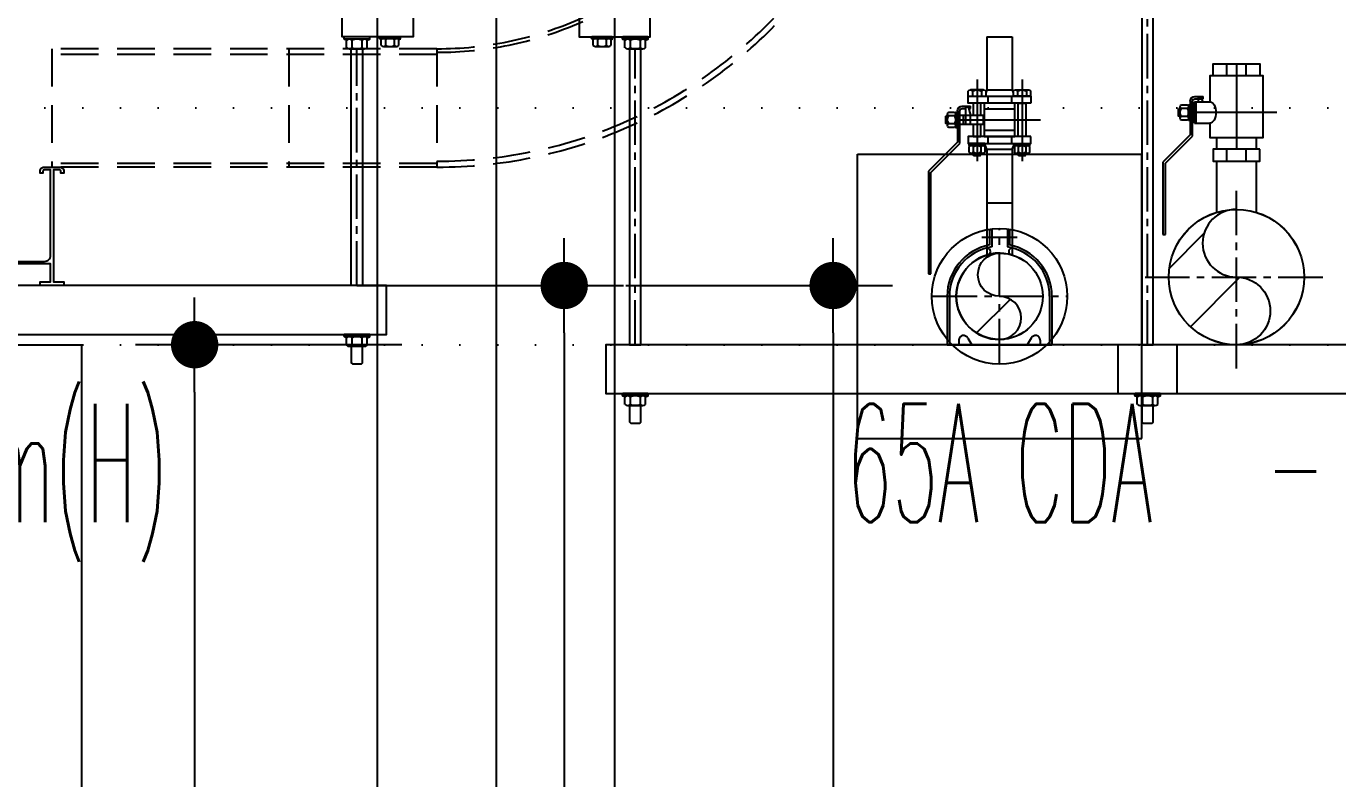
# Model space of a CAD drawing. Header units: millimetres. Extents: x -192235 to 515711, y 45168 to 947868.
# Drawn here: x 114603 to 115711, y 465183 to 465819 of the extents above; entities that cross this region are included whole.
import ezdxf
from ezdxf.enums import TextEntityAlignment as Align

# ---------------------------------------------------------------- set-up
doc = ezdxf.new("R2010")
doc.units = ezdxf.units.MM
doc.header["$LTSCALE"] = 1000
doc.header["$PDMODE"] = 1
for name, pattern in [('CENTER2', [1.125, 0.75, -0.125, 0.125, -0.125]), ('DOT2', [3.175, 0, -3.175]), ('HIDDEN2', [4.7625, 3.175, -1.5875]), ('TPH12-SEC-@20-1$0$CENTERK5', [6.916, 6.667, -0.083, 0.083, -0.083])]:
    doc.linetypes.add(name, pattern=pattern)
for name, color, linetype in [('0-LEVEL LINE', 4, 'DOT2'), ('BG-CDA', 20, 'Continuous'), ('e-eq-SWB', 130, 'Continuous'), ('E-POWER-CABL', 80, 'Continuous'), ('Hook-up', 130, 'HIDDEN2'), ('M-DIM', 1, 'Continuous'), ('M-TXT', 3, 'Continuous'), ('MPPIPE', 100, 'Continuous'), ('SM-SEC-Cm$0$SUPPORT', 2, 'Continuous'), ('SUPPORT', 2, 'Continuous'), ('TPH12-SEC-@20-1$0$H-SIN', 252, 'TPH12-SEC-@20-1$0$CENTERK5'), ('TPH12-SEC-@20-1$0$STEEL3', 252, 'Continuous')]:
    doc.layers.add(name, color=color, linetype=linetype)
doc.styles.add('aa-txt', font='simplex.shx', dxfattribs={"width": 0.7, "bigfont": 'chineset.shx'})
doc.dimstyles.new('50-DIM', dxfattribs={"dimscale": 50, "dimtxt": 2, "dimasz": 0.8, "dimexe": 1, "dimexo": 1, "dimgap": 0.5, "dimtad": 1, "dimdec": 0, "dimdsep": 46, "dimtxsty": 'aa-txt', "dimblk": 'DOT', "dimcen": 5, "dimclrd": 256, "dimclre": 256, "dimclrt": 256, "dimadec": 0, "dimazin": 0, "dimtfac": 1, "dimtdec": 0, "dimtix": 1, "dimtmove": 2, "dimatfit": 3, "dimldrblk": 'DOT', "dimfxl": 1, "dimtolj": 1, "dimtzin": 0, "dimarcsym": 0})

# ---------------------------------------------------------------- blocks, each defined once
blk = doc.blocks.new('TPH12-SEC-@20-1')
at = {"layer": 'TPH12-SEC-@20-1$0$H-SIN'}
blk.add_line((115000, 484000), (115000, 447500), dxfattribs=at)
at = {"layer": 'TPH12-SEC-@20-1$0$STEEL3'}
blk.add_lwpolyline([(115100, 463950), (114900, 463950), (114900, 466250), (115100, 466250)], close=True, dxfattribs=at)
blk = doc.blocks.new('DOT')
at = {"color": 0}
blk.add_line((-1, 0), (1, 0), dxfattribs=at)
at = {"color": 3, "const_width": 0.5}
blk.add_lwpolyline([(-0.25, 0, 1), (0.25, 0, 1)], format="xyb", close=True, dxfattribs=at)
blk = doc.blocks.new('*D210')
at = {"layer": 'DEFPOINTS', "color": 0, "transparency": 16777216}
for p in [(114970.5, 465550), (114745.5, 463950), (114970.5, 463950)]:
    blk.add_point(p, dxfattribs=at)
at = {"layer": 'M-DIM', "lineweight": -2, "transparency": 16777216}
for p, q in [((114920.5, 465550), (114695.5, 465550)), ((114745.5, 465510), (114745.5, 463990)), ((114920.5, 463950), (114695.5, 463950))]:
    blk.add_line(p, q, dxfattribs=at)
at = {"layer": 'M-DIM', "lineweight": -2, "transparency": 16777216, "xscale": 40, "yscale": 40, "zscale": 40}
for p, rotation in [((114745.5, 465550), 90), ((114745.5, 463950), 270)]:
    blk.add_blockref('DOT', p, dxfattribs=dict(at, rotation=rotation))
at = {"layer": 'M-DIM', "transparency": 16777216, "insert": (114670.5, 464750), "char_height": 100, "attachment_point": 5, "rotation": 90, "style": 'aa-txt'}
blk.add_mtext('\\A1;1600', dxfattribs=at)
blk = doc.blocks.new('_Dot')
at = {"color": 0, "linetype": 'ByBlock', "lineweight": -2}
blk.add_line((-0.5, 0), (-1, 0), dxfattribs=at)
at = {"color": 0, "linetype": 'ByBlock', "const_width": 0.5}
blk.add_lwpolyline([(-0.25, 0, 1), (0.25, 0, 1)], format="xyb", close=True, dxfattribs=at)
blk = doc.blocks.new('BG-65A')
for p, q in [((1.5, 9.06), (-1.5, 9.06)), ((-0.66, 9.7), (-0.85, 9.7)), ((-0.85, 9.7), (-0.85, 8.42)), ((-0.66, 9.7), (-0.66, 8.26)), ((0.85, 9.7), (0.66, 9.7)), ((0.66, 9.7), (0.66, 8.26)), ((0.85, 9.7), (0.85, 8.42)), ((-4.42, 4.09), (-4.42, 0)), ((-4.23, 4.09), (-4.23, 0)), ((4.23, 4.09), (4.23, 0)), ((4.42, 4.09), (4.42, 0)), ((-4.42, 0), (4.42, 0)), ((-3.44, 0.38), (-3.44, 0)), ((-2.68, 0.55), (-2.33, 0)), ((2.68, 0.55), (2.33, 0)), ((3.44, 0.38), (3.44, 0))]:
    blk.add_line(p, q)
blk.add_circle((0, 4.09), 3.65)
for centre, radius, start, end in [((0, 4.09), 4.42, 101.1352, 180), ((0, 4.09), 4.23, 99.0153, 180), ((-1.07, 7.87), 0.294, 299.8049, 104.8049), ((0, 4.09), 4.23, 0, 80.9847), ((1.07, 7.87), 0.294, 75.1951, 240.1951), ((0, 4.09), 4.42, 0, 78.8648), ((-3.04, 0.38), 0.395, 24.671, 180), ((3.04, 0.38), 0.395, 0, 155.329)]:
    blk.add_arc(centre, radius, start, end)
blk = doc.blocks.new('KuzeTee-Side-65Ax15A')
for p, q in [((-10.7, 79), (10.7, 79)), ((-10.7, 79), (-10.7, 34.9)), ((10.7, 79), (10.7, 34.9))]:
    blk.add_line(p, q)
blk.add_circle((0, 0), 36.5)
blk = doc.blocks.new('S-4500-100A')
for p, q in [((-120, 120), (120, 120)), ((-120, -120), (-120, 120)), ((120, -120), (120, 120)), ((-120, -120), (120, -120))]:
    blk.add_line(p, q)
blk.add_circle((0, 0), 57.2)
blk = doc.blocks.new('SS-BV-15A-f')
for p, q in [((-5.11, 3.55), (-2.66, 6)), ((-2.57, 5.8), (-5.02, 3.35)), ((-2.66, 6), (5.99, 6)), ((5.99, 5.8), (-2.57, 5.8)), ((5.99, 6), (5.99, 5.8)), ((-7.76, 3.55), (-5.11, 3.55)), ((-5.02, 3.35), (-7.76, 3.35)), ((-9.01, 2.64), (-9.01, 1.14)), ((-8.16, 3.15), (-8.16, 2.45)), ((-7.96, 2.45), (-8.16, 2.45)), ((-7.96, 3.15), (-7.96, 2.85)), ((-7.96, 2.61), (-7.96, 2.45)), ((-6.61, 3.05), (-7.41, 3.05)), ((-6.61, 2.85), (-7.41, 2.85)), ((-6.61, 2.45), (-7.41, 2.45)), ((-9.51, 1.07), (-9.3, 1.15)), ((-7.91, -1.3), (-7.91, 1.3)), ((-6.11, -1.3), (-6.11, 1.3)), ((-4.51, 1.07), (-4.97, 1.25)), ((-14.02, 1.07), (-9.51, 1.07)), ((-14.02, 1.07), (-14.02, -1.07)), ((-9.51, -1.07), (-9.51, 1.07)), ((-9.01, 1), (-8.41, 1)), ((-5.61, 1), (-5.01, 1)), ((-4.51, 1.07), (0, 1.07)), ((-4.51, -1.07), (-4.51, 1.07)), ((0, 1.07), (0, -1.07)), ((-14.02, -1.07), (-9.51, -1.07)), ((-9.51, -1.07), (-9.3, -1.15)), ((-9.01, -1), (-8.41, -1)), ((-5.61, -1), (-5.01, -1)), ((-4.51, -1.07), (-4.97, -1.25)), ((-4.51, -1.07), (0, -1.07)), ((-9.01, -2.65), (-9.01, -1.15))]:
    blk.add_line(p, q)
at = {"color": 0}
for p, q in [((-7.3, 4.57), (-7.33, 4.54)), ((-7.33, 4.39), (-7.33, 4.54)), ((-6.69, 4.54), (-7.33, 4.54)), ((-7.3, 4.57), (-6.72, 4.57)), ((-6.72, 4.57), (-6.69, 4.54)), ((-6.69, 4.39), (-6.69, 4.54)), ((-7.66, 4.29), (-7.66, 3.81)), ((-7.66, 3.71), (-6.36, 3.71)), ((-7.66, 3.71), (-7.66, 3.55)), ((-6.36, 3.55), (-7.66, 3.55)), ((-6.52, 4.39), (-7.5, 4.39)), ((-7.5, 3.71), (-6.52, 3.71)), ((-7.34, 3.81), (-7.34, 4.29)), ((-6.68, 3.81), (-6.68, 4.29)), ((-6.36, 3.81), (-6.36, 4.29)), ((-6.36, 3.71), (-6.36, 3.55)), ((-9.54, 1.34), (-9.54, 2.46)), ((-9.01, 2.65), (-9.44, 2.65)), ((-9.44, 2.27), (-9.01, 2.27)), ((-5.01, 1.25), (-5.01, 2.55)), ((-4.85, 2.55), (-5.01, 2.55)), ((-4.85, 2.55), (-4.85, 1.25)), ((-4.85, 2.39), (-4.85, 1.41)), ((-4.27, 2.55), (-4.75, 2.55)), ((-4.75, 2.23), (-4.27, 2.23)), ((-4.17, 1.41), (-4.17, 2.39)), ((-4.17, 2.22), (-4.02, 2.22)), ((-3.99, 2.19), (-4.02, 2.22)), ((-4.02, 1.58), (-4.02, 2.22)), ((-9.44, 1.52), (-9.01, 1.52)), ((-9.44, 1.15), (-9.01, 1.15)), ((-4.85, 1.25), (-5.01, 1.25)), ((-4.75, 1.57), (-4.27, 1.57)), ((-4.75, 1.25), (-4.27, 1.25)), ((-4.17, 1.58), (-4.02, 1.58)), ((-3.99, 1.61), (-4.02, 1.58)), ((-3.99, 2.19), (-3.99, 1.61)), ((-9.54, -1.34), (-9.54, -2.46)), ((-9.44, -1.15), (-9.01, -1.15)), ((-9.44, -1.52), (-9.01, -1.52)), ((-5.01, -1.25), (-5.01, -2.55)), ((-4.85, -1.25), (-5.01, -1.25)), ((-4.85, -2.55), (-4.85, -1.25)), ((-4.85, -2.39), (-4.85, -1.41)), ((-4.75, -1.25), (-4.27, -1.25)), ((-4.75, -1.57), (-4.27, -1.57)), ((-4.17, -1.41), (-4.17, -2.39)), ((-4.17, -1.58), (-4.02, -1.58)), ((-3.99, -1.61), (-4.02, -1.58)), ((-4.02, -2.22), (-4.02, -1.58)), ((-3.99, -2.19), (-4.02, -2.22)), ((-3.99, -1.61), (-3.99, -2.19)), ((-9.44, -2.27), (-9.01, -2.27)), ((-9.01, -2.65), (-9.44, -2.65)), ((-4.85, -2.55), (-5.01, -2.55)), ((-4.75, -2.23), (-4.27, -2.23)), ((-4.27, -2.55), (-4.75, -2.55)), ((-4.17, -2.22), (-4.02, -2.22))]:
    blk.add_line(p, q, dxfattribs=at)
for points in [[(-7.41, 3.35), (-7.41, 1.38), (-6.61, 1.38), (-6.61, 3.35)], [(-7.41, 1.58), (-8.41, 1.58), (-8.41, 2.22), (-7.41, 2.22)], [(-7.41, 2.85), (-8.11, 2.85), (-8.11, 2.65), (-7.41, 2.45)], [(-6.61, 2.22), (-5.61, 2.22), (-5.61, 1.58), (-6.61, 1.58)]]:
    blk.add_lwpolyline(points)
for points in [[(-8.41, -2.65), (-8.41, 2.65), (-9.01, 2.65), (-9.01, -2.65)], [(-5.61, -2.65), (-5.61, 2.65), (-5.01, 2.65), (-5.01, -2.65)], [(-8.41, 1.3), (-5.61, 1.3), (-5.61, -1.3), (-8.41, -1.3)], [(-5.61, -2.22), (-5.61, -1.58), (-8.41, -1.58), (-8.41, -2.22)]]:
    blk.add_lwpolyline(points, close=True)
for radius in [0.4, 0.2]:
    blk.add_arc((-7.76, 3.15), radius, 90, 180)
for centre, radius, start, end in [((-7.5, 4.21), 0.182, 26.7762, 153.2238), ((-7.5, 3.89), 0.182, 206.7762, 333.2238), ((-7.01, 3.81), 0.578, 55.7945, 124.2055), ((-7.01, 4.29), 0.578, 235.7945, 304.2055), ((-6.52, 4.21), 0.182, 26.7762, 153.2238), ((-6.52, 3.89), 0.182, 206.7762, 333.2238), ((-9.31, 2.46), 0.226, 123.855, 236.145), ((-8.79, 1.9), 0.753, 150.1372, 209.8628), ((-4.67, 2.39), 0.182, 116.7762, 243.2238), ((-4.27, 1.9), 0.578, 145.7945, 214.2055), ((-4.35, 2.39), 0.182, 296.7762, 63.2238), ((-4.75, 1.9), 0.578, 325.7945, 34.2055), ((-9.31, 1.34), 0.226, 123.855, 236.145), ((-4.67, 1.41), 0.182, 116.7762, 243.2238), ((-4.35, 1.41), 0.182, 296.7762, 63.2238), ((-9.31, -1.34), 0.226, 123.855, 236.145), ((-8.79, -1.9), 0.753, 150.1372, 209.8628), ((-4.67, -1.41), 0.182, 116.7762, 243.2238), ((-4.27, -1.9), 0.578, 145.7945, 214.2055), ((-4.35, -1.41), 0.182, 296.7762, 63.2238), ((-4.75, -1.9), 0.578, 325.7945, 34.2055), ((-9.31, -2.46), 0.226, 123.855, 236.145), ((-4.67, -2.39), 0.182, 116.7762, 243.2238), ((-4.35, -2.39), 0.182, 296.7762, 63.2238)]:
    blk.add_arc(centre, radius, start, end, dxfattribs=at)
at = {"layer": 'MPPIPE', "color": 1, "linetype": 'CENTER2', "ltscale": 0.01}
for p, q in [((-7.01, 3.45), (-7.01, -3.45)), ((-10.41, 1.9), (-3.51, 1.9)), ((-10.41, -1.9), (-3.51, -1.9))]:
    blk.add_line(p, q, dxfattribs=at)
blk = doc.blocks.new('SWB-L20-l')
at = {"layer": 'e-eq-SWB'}
blk.add_lwpolyline([(0, 1600), (900, 1600), (900, 0), (0, 0)], close=True, dxfattribs=at)
blk = doc.blocks.new('Nut-M10')
for p, q in [((-10.9, 1.5), (-10.9, 0.5)), ((-8.7, 2.8), (-10.6, 2)), ((-10.4, 2), (10.4, 2)), ((-10.4, 0), (10.4, 0)), ((-8.7, 9.2), (-8.7, 2.8)), ((6.5, 10), (-6.5, 10)), ((-4.3, 9.2), (-4.3, 2.8)), ((4.3, 2.8), (4.3, 9.2)), ((8.7, 9.2), (8.7, 2.8)), ((8.7, 2.8), (10.6, 2)), ((10.9, 1.5), (10.9, 0.5))]:
    blk.add_line(p, q)
for centre, radius, start, end in [((-10.4, 1.5), 0.5, 90, 180), ((-10.4, 0.5), 0.5, 180, 270), ((-6.5, 6.7), 3.33, 49.441, 130.559), ((-6.5, 5.3), 3.33, 229.441, 310.559), ((0, -2.1), 12.1, 69.065, 110.935), ((0, 14.1), 12.1, 249.065, 290.935), ((6.5, 6.7), 3.33, 49.441, 130.559), ((6.5, 5.3), 3.33, 229.441, 310.559), ((10.4, 1.5), 0.5, 0, 90), ((10.4, 0.5), 0.5, 270, 0)]:
    blk.add_arc(centre, radius, start, end)
blk = doc.blocks.new('Nut-M8')
for p, q in [((-8.9, 1.2), (-8.9, 0.4)), ((-7.5, 2.2), (-8.7, 1.5)), ((-8.5, 1.6), (8.6, 1.6)), ((-8.5, 0), (8.6, 0)), ((-7.5, 7.3), (-7.5, 2.2)), ((5.6, 8), (-5.6, 8)), ((-3.8, 7.3), (-3.8, 2.2)), ((3.8, 2.2), (3.8, 7.3)), ((7.5, 7.3), (7.5, 2.2)), ((7.5, 2.2), (8.7, 1.5)), ((9, 1.2), (9, 0.4))]:
    blk.add_line(p, q)
for centre, radius, start, end in [((-8.5, 1.2), 0.4, 90, 180), ((-8.5, 0.4), 0.4, 180, 270), ((-5.6, 5), 3.03, 51.7868, 128.2132), ((-5.6, 4.6), 3.03, 231.7868, 308.2132), ((0, -3.2), 11.2, 70.3471, 109.6529), ((0, 12.8), 11.2, 250.3471, 289.6529), ((5.6, 5), 3.03, 51.7868, 128.2132), ((5.6, 4.6), 3.03, 231.7868, 308.2132), ((8.6, 1.2), 0.4, 0, 90), ((8.6, 0.4), 0.4, 270, 0)]:
    blk.add_arc(centre, radius, start, end)
blk = doc.blocks.new('HG-S-l')
blk.add_lwpolyline([(-1.63, 5), (-1.73, 4.9), (-1.73, 4), (-0.77, 4), (-0.77, 4.9), (-0.87, 5)], close=True)
blk.add_lwpolyline([(0.5, 0.3), (0, 0.3), (0, -3.5), (3.5, -3.5), (3.5, -5.3), (-2.5, -5.3), (-2.5, 3), (3.5, 3), (3.5, 0.3), (0.5, 0.3), (0.5, 0), (3.5, 0), (3.5, 0.3)])
at = {"xscale": 0.1, "yscale": 0.1, "zscale": 0.1}
for name, p in [('Nut-M10', (-1.25, 3)), ('Nut-M8', (2.1, 3))]:
    blk.add_blockref(name, p, dxfattribs=at)
at = {"xscale": 0.1, "yscale": 0.1, "zscale": 0.1, "rotation": 180}
for name, p in [('Nut-M10', (-1.25, -5.3)), ('Nut-M8', (1.55, -5.3))]:
    blk.add_blockref(name, p, dxfattribs=at)
blk = doc.blocks.new('*D228')
at = {"layer": 'DEFPOINTS', "color": 0, "transparency": 16777216}
for p in [(114832.5, 465600), (114832.5, 463950), (115057.5, 463950)]:
    blk.add_point(p, dxfattribs=at)
at = {"layer": 'M-DIM', "lineweight": -2, "transparency": 16777216}
for p, q in [((114882.5, 465600), (115107.5, 465600)), ((115057.5, 465560), (115057.5, 463990)), ((114882.5, 463950), (115107.5, 463950))]:
    blk.add_line(p, q, dxfattribs=at)
at = {"layer": 'M-DIM', "lineweight": -2, "transparency": 16777216, "xscale": 40, "yscale": 40, "zscale": 40}
for p, rotation in [((115057.5, 465600), 90), ((115057.5, 463950), 270)]:
    blk.add_blockref('DOT', p, dxfattribs=dict(at, rotation=rotation))
at = {"layer": 'M-DIM', "transparency": 16777216, "insert": (114982.5, 464775), "char_height": 100, "attachment_point": 5, "rotation": 90, "style": 'aa-txt'}
blk.add_mtext('\\A1;1650', dxfattribs=at)
blk = doc.blocks.new('HG-S-r')
blk.add_lwpolyline([(0.87, 5), (0.77, 4.9), (0.77, 4), (1.73, 4), (1.73, 4.9), (1.63, 5)], close=True)
blk.add_lwpolyline([(-0.5, 0.3), (0, 0.3), (0, -3.5), (-3.5, -3.5), (-3.5, -5.3), (2.5, -5.3), (2.5, 3), (-3.5, 3), (-3.5, 0.3), (-0.5, 0.3), (-0.5, 0), (-3.5, 0), (-3.5, 0.3)])
at = {"xscale": 0.1, "yscale": 0.1, "zscale": 0.1}
for name, p in [('Nut-M8', (-2.1, 3)), ('Nut-M10', (1.25, 3))]:
    blk.add_blockref(name, p, dxfattribs=at)
at = {"xscale": 0.1, "yscale": 0.1, "zscale": 0.1, "rotation": 180}
for name, p in [('Nut-M8', (-1.55, -5.3)), ('Nut-M10', (1.25, -5.3))]:
    blk.add_blockref(name, p, dxfattribs=at)
blk = doc.blocks.new('KuzeTee-Side-100Ax25A')
for p, q in [((-16.7, 98), (16.7, 98)), ((-16.7, 98), (-16.7, 54.7)), ((16.7, 98), (16.7, 54.7))]:
    blk.add_line(p, q)
blk.add_circle((0, 0), 57.2)
blk = doc.blocks.new('BV-25A-f')
for p, q in [((-2.2, 3.9), (0.1, 6.2)), ((0.19, 6), (-2.11, 3.7)), ((0.1, 6.2), (6.2, 6.2)), ((6.2, 6), (0.19, 6)), ((6.2, 6.2), (6.2, 6)), ((-5.45, 3.5), (-5.45, 2.8)), ((-5.25, 3.5), (-5.25, 2.8)), ((-5.05, 3.9), (-2.2, 3.9)), ((-2.11, 3.7), (-5.05, 3.7)), ((-3.2, 3.55), (-5, 3.55)), ((-5, 3.55), (-5, 2.25)), ((-3.2, 3.4), (-5, 3.4)), ((-4.5, 3.7), (-4.5, 3.55)), ((-3.7, 3.7), (-3.7, 3.55)), ((-3.2, 3.55), (-3.2, 2.25)), ((-5.25, 2.8), (-5.45, 2.8)), ((-5, 3.2), (-5.4, 3.2)), ((-5.4, 3), (-5.4, 3.2)), ((-5, 2.8), (-5.4, 3)), ((-2, 1.67), (-1, 1.67)), ((-7.2, 0.82), (-8.2, 0.82)), ((0, 0.82), (-1, 0.82)), ((-7.2, -0.82), (-8.2, -0.82)), ((0, -0.82), (-1, -0.82)), ((-2, -1.67), (-1, -1.67))]:
    blk.add_line(p, q)
at = {"color": 0}
for p, q in [((-4.75, 4.64), (-4.75, 4.16)), ((-3.61, 4.74), (-4.59, 4.74)), ((-4.43, 4.16), (-4.43, 4.64)), ((-4.39, 4.92), (-4.42, 4.89)), ((-4.42, 4.74), (-4.42, 4.89)), ((-3.78, 4.89), (-4.42, 4.89)), ((-4.39, 4.92), (-3.81, 4.92)), ((-3.81, 4.92), (-3.78, 4.89)), ((-3.78, 4.74), (-3.78, 4.89)), ((-3.77, 4.16), (-3.77, 4.64)), ((-3.45, 4.16), (-3.45, 4.64)), ((-4.75, 4.06), (-3.45, 4.06)), ((-4.75, 4.06), (-4.75, 3.9)), ((-3.45, 3.9), (-4.75, 3.9)), ((-4.59, 4.06), (-3.61, 4.06)), ((-3.45, 4.06), (-3.45, 3.9))]:
    blk.add_line(p, q, dxfattribs=at)
blk.add_lwpolyline([(-3.2, 2.25), (-2, 2.25), (-2, -2.25), (-7.2, -2.25), (-7.2, 2.25), (-5, 2.25)])
for points in [[(-7.2, -1.97), (-7.2, 1.97), (-8.2, 1.97), (-8.2, -1.97)], [(-1, -1.97), (-1, 1.97), (0, 1.97), (0, -1.97)]]:
    blk.add_lwpolyline(points, close=True)
for centre, radius, start, end in [((-4.59, 4.56), 0.182, 26.7762, 153.2238), ((-4.1, 4.16), 0.578, 55.7945, 124.2055), ((-3.61, 4.56), 0.182, 26.7762, 153.2238), ((-4.59, 4.24), 0.182, 206.7762, 333.2238), ((-4.1, 4.64), 0.578, 235.7945, 304.2055), ((-3.61, 4.24), 0.182, 206.7762, 333.2238)]:
    blk.add_arc(centre, radius, start, end, dxfattribs=at)
for radius in [0.4, 0.2]:
    blk.add_arc((-5.05, 3.5), radius, 90, 180)
blk.add_ellipse((-4.1, 2.25), major_axis=(0.9, 0), ratio=0.575, start_param=3.141593, end_param=6.283185)
at = {"layer": 'MPPIPE', "color": 1, "linetype": 'CENTER2', "ltscale": 0.01}
for p, q in [((-4.1, -3.42), (-4.1, 3.42)), ((-8.2, 0), (-1, 0))]:
    blk.add_line(p, q, dxfattribs=at)
blk = doc.blocks.new('*D357')
at = {"layer": 'DEFPOINTS', "color": 0, "transparency": 16777216}
for p in [(115059.5, 465600), (115059.5, 463950), (115284.5, 463950)]:
    blk.add_point(p, dxfattribs=at)
at = {"layer": 'M-DIM', "lineweight": -2, "transparency": 16777216}
for p, q in [((115109.5, 465600), (115334.5, 465600)), ((115284.5, 465560), (115284.5, 463990)), ((115109.5, 463950), (115334.5, 463950))]:
    blk.add_line(p, q, dxfattribs=at)
at = {"layer": 'M-DIM', "lineweight": -2, "transparency": 16777216, "xscale": 40, "yscale": 40, "zscale": 40}
for p, rotation in [((115284.5, 465600), 90), ((115284.5, 463950), 270)]:
    blk.add_blockref('DOT', p, dxfattribs=dict(at, rotation=rotation))
at = {"layer": 'M-DIM', "transparency": 16777216, "insert": (115209.5, 464775), "char_height": 100, "attachment_point": 5, "rotation": 90, "style": 'aa-txt'}
blk.add_mtext('\\A1;1650', dxfattribs=at)

msp = doc.modelspace()

# ---------------------------------------------------------------- block references
msp.add_blockref('TPH12-SEC-@20-1', (0, 0))

# ---------------------------------------------------------------- next in the draw order: hatches: boundary and pattern name
at = {"layer": 'BG-CDA'}
h = msp.add_hatch(dxfattribs=at)
h.set_pattern_fill('ANSI31', color=1, scale=15, style=0)
h.set_pattern_definition([(45, (79293.09, 401563.66), (-33.67596, 33.67596), [])])
edge = h.paths.add_edge_path()
edge.add_arc((115425, 465590.86465), 36.5125, 90, 270)
edge.add_arc((115425, 465572.6084), 18.25625, 270, 450)
edge.add_arc((115425, 465609.1209), 18.25625, 90, 270, ccw=False)
at = {"layer": 'MPPIPE'}
h = msp.add_hatch(dxfattribs=at)
h.set_pattern_fill('ANSI31', color=1, scale=15, style=0)
h.set_pattern_definition([(45, (78308.756, 401549.12), (-33.67596, 33.67596), [])])
edge = h.paths.add_edge_path()
edge.add_arc((115625, 465607.15), 57.15, 90, 270)
edge.add_arc((115625, 465578.575), 28.575, 270, 450)
edge.add_arc((115625, 465635.725), 28.575, 90, 270, ccw=False)

# ---------------------------------------------------------------- next in the draw order: linework, layer by layer
at = {"layer": '0-LEVEL LINE', "ltscale": 0.01}
for p, q in [((100000, 465750), (190000, 465750)), ((100000, 465550), (190000, 465550))]:
    msp.add_line(p, q, dxfattribs=at)
at = {"layer": 'BG-CDA', "color": 1, "linetype": 'CENTER2', "ltscale": 0.05}
for p, q in [((115425, 465534.35215), (115425, 465647.37715)), ((115368.4875, 465590.86465), (115481.5125, 465590.86465))]:
    msp.add_line(p, q, dxfattribs=at)
at = {"layer": 'BG-CDA'}
msp.add_lwpolyline([(115425, 465554.35215, 1), (115425, 465590.86465, -1), (115425, 465627.37715, 1)], format="xyb", close=True, dxfattribs=at)
msp.add_circle((115425, 465590.86465), 36.5125, dxfattribs=at)
at = {"layer": 'E-POWER-CABL'}
msp.add_lwpolyline([(113731.2, 465620.4), (114618.8, 465620.4, 0.4142135624), (114623.8, 465625.4), (114623.8, 465697.6), (114618.4, 465697.6, 0.4142135624), (114617.4, 465696.6), (114617.4, 465695), (114615, 465695), (114615, 465696.6, -0.4142135624), (114618.4, 465700), (114631.6, 465700, -0.4142135624), (114635, 465696.6), (114635, 465695), (114632.6, 465695), (114632.6, 465696.6, 0.4142135624), (114631.6, 465697.6), (114626.2, 465697.6), (114626.2, 465603), (114635, 465603), (114635, 465600), (114615, 465600), (114615, 465603), (114623.8, 465603), (114623.8, 465618.4), (113726.2, 465618.4)], format="xyb", dxfattribs=at)
at = {"layer": 'Hook-up', "ltscale": 0.01}
for p, q in [((114950, 465800), (114625, 465800)), ((114625, 465800), (114625, 465700)), ((114950, 465795), (114625, 465795)), ((114825, 465800), (114825, 465700)), ((114950, 465800), (114950, 465700)), ((114950, 465703), (114625, 465703)), ((114950, 465700), (114625, 465700))]:
    msp.add_line(p, q, dxfattribs=at)
for radius in [300, 400, 395, 303]:
    msp.add_arc((114950, 466100), radius, 270, 0, dxfattribs=at)
at = {"layer": 'MPPIPE', "color": 1, "linetype": 'CENTER2', "ltscale": 0.05}
for p, q in [((115625, 465530), (115625, 465684.3)), ((115547.85, 465607.15), (115702.15, 465607.15))]:
    msp.add_line(p, q, dxfattribs=at)
at = {"layer": 'MPPIPE'}
msp.add_lwpolyline([(115625, 465664.3, 1), (115625, 465607.15, -1), (115625, 465550, -1)], format="xyb", close=True, dxfattribs=at)
msp.add_circle((115625, 465607.15), 57.15, dxfattribs=at)
at = {"layer": 'SM-SEC-Cm$0$SUPPORT'}
for points in [[(115545.2375, 465550), (115554.7625, 465550), (115554.7625, 466200.7), (115545.2375, 466200.7)], [(114887.2625, 465600), (114877.7375, 465600), (114877.7375, 465800), (114887.2625, 465800)], [(115112.7375, 465550), (115122.2625, 465550), (115122.2625, 465800), (115112.7375, 465800)]]:
    msp.add_lwpolyline(points, close=True, dxfattribs=at)
at = {"layer": 'SUPPORT', "linetype": 'CENTER2', "ltscale": 0.05}
for p, q in [((115550, 465550), (115550, 466200.7)), ((114882.5, 465600), (114882.5, 465800)), ((115117.5, 465550), (115117.5, 465800))]:
    msp.add_line(p, q, dxfattribs=at)
at = {"layer": 'SUPPORT'}
for points in [[(114907.5, 465600), (113675, 465600), (113675, 465558.725), (114907.5, 465558.725)], [(114886.2625, 465533.725), (114887.2625, 465534.725), (114887.2625, 465548.725), (114877.7375, 465548.725), (114877.7375, 465534.725), (114878.7375, 465533.725)], [(115575, 465550), (115092.5, 465550), (115092.5, 465508.725), (115575, 465508.725)], [(116304.5, 465550), (115525, 465550), (115525, 465508.725), (116304.5, 465508.725)], [(115121.2625, 465483.725), (115122.2625, 465484.725), (115122.2625, 465498.725), (115112.7375, 465498.725), (115112.7375, 465484.725), (115113.7375, 465483.725)], [(115553.7625, 465483.725), (115554.7625, 465484.725), (115554.7625, 465498.725), (115545.2375, 465498.725), (115545.2375, 465484.725), (115546.2375, 465483.725)]]:
    msp.add_lwpolyline(points, close=True, dxfattribs=at)

# ---------------------------------------------------------------- next in the draw order: block references
msp.add_blockref('S-4500-100A', (115425, 465590.86465))
at = {"layer": 'BG-CDA', "xscale": -10, "yscale": 10, "zscale": 10, "rotation": 90}
msp.add_blockref('SS-BV-15A-f', (115425, 465669.86465), dxfattribs=at)
at = {"layer": 'BG-CDA'}
msp.add_blockref('KuzeTee-Side-65Ax15A', (115425, 465590.86465), dxfattribs=at)
at = {"layer": 'BG-CDA', "xscale": 10, "yscale": 10, "zscale": 10}
msp.add_blockref('BG-65A', (115425, 465550), dxfattribs=at)
at = {"layer": 'e-eq-SWB'}
msp.add_blockref('SWB-L20-l', (113750, 463950), dxfattribs=at)
at = {"layer": 'MPPIPE', "xscale": -10, "yscale": 10, "zscale": 10, "rotation": 90}
msp.add_blockref('BV-25A-f', (115625, 465705.15), dxfattribs=at)
at = {"layer": 'MPPIPE'}
msp.add_blockref('KuzeTee-Side-100Ax25A', (115625, 465607.15), dxfattribs=at)
at = {"layer": 'SUPPORT', "xscale": 10, "yscale": 10, "zscale": 10}
for name, p in [('HG-S-l', (114895, 465863)), ('HG-S-r', (115105, 465863))]:
    msp.add_blockref(name, p, dxfattribs=at)
at = {"layer": 'SUPPORT', "rotation": 180}
for p in [(114882.5, 465558.725), (115117.5, 465508.725), (115550, 465508.725)]:
    msp.add_blockref('Nut-M10', p, dxfattribs=at)

# ---------------------------------------------------------------- next in the draw order: texts
at = {"layer": 'M-TXT', "style": 'aa-txt', "width": 0.45}
for s, p in [('- 900mm(W)x100mm(H)', (113950, 465450)), ('- FROM LEFT TO RIGHT', (115650, 465450))]:
    msp.add_text(s, height=100, dxfattribs=at).set_placement(p, align=Align.MIDDLE_LEFT)
msp.add_text('65A CDA', height=100, dxfattribs=at).set_placement((115425, 465450), align=Align.MIDDLE_CENTER)

# ---------------------------------------------------------------- next in the draw order: dimensions: what is measured, and where the dimension line sits
at = {"layer": 'M-DIM'}
for base, p1, p2, picture, middle in [((115057.5, 463950), (114832.5, 465600), (114832.5, 463950), '*D228', (114982.5, 464775)), ((115284.5, 463950), (115059.5, 465600), (115059.5, 463950), '*D357', (115209.5, 464775)), ((114745.5, 463950), (114970.5, 465550), (114970.5, 463950), '*D210', (114670.5, 464750))]:
    dim = msp.add_linear_dim(base=base, p1=p1, p2=p2, angle=90, dimstyle='50-DIM', dxfattribs=at)
    dim.commit()
    dim.dimension.update_dxf_attribs({"geometry": picture, "text_midpoint": middle})

doc.saveas('drawing.dxf')
